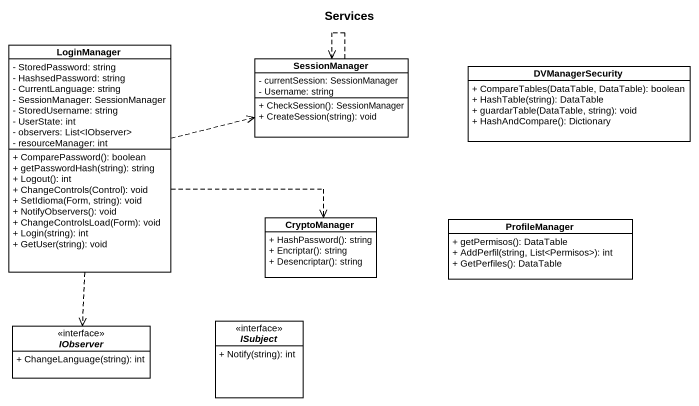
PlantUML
@startuml
title Services
hide circle
hide empty members
skinparam classAttributeIconSize 0
class LoginManager {
  - StoredPassword: string
  - HashsedPassword: string
  - CurrentLanguage: string
  - SessionManager: SessionManager
  - StoredUsername: string
  - UserState: int
  - observers: List<IObserver>
  - resourceManager: int
  + ComparePassword(): boolean
  + getPasswordHash(string): string
  + Logout(): int
  + ChangeControls(Control): void
  + SetIdioma(Form, string): void
  + NotifyObservers(): void
  + ChangeControlsLoad(Form): void
  + Login(string): int
  + GetUser(string): void
}
class SessionManager {
  - currentSession: SessionManager
  - Username: string
  + CheckSession(): SessionManager
  + CreateSession(string): void
}
class DVManagerSecurity {
  + CompareTables(DataTable, DataTable): boolean
  + HashTable(string): DataTable
  + guardarTable(DataTable, string): void
  + HashAndCompare(): Dictionary
}
class CryptoManager {
  + HashPassword(): string
  + Encriptar(): string
  + Desencriptar(): string
}
class ProfileManager {
  + getPermisos(): DataTable
  + AddPerfil(string, List<Permisos>): int
  + GetPerfiles(): DataTable
}
interface IObserver {
  + ChangeLanguage(string): int
}
interface ISubject {
  + Notify(string): int
}
LoginManager .right.> SessionManager
LoginManager .right.> CryptoManager
LoginManager ..> IObserver
SessionManager ..> SessionManager
@enduml
